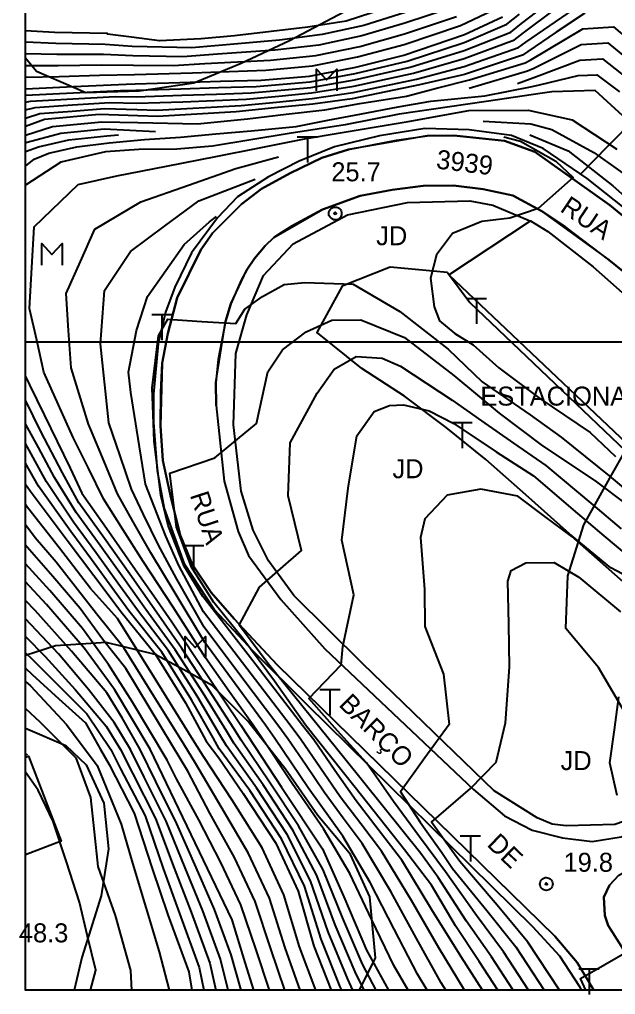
# Model space of a CAD drawing. Extents: x -181 to 225, y -105 to 185.
# Drawn here: x -178.5 to -84.3, y -103.1 to 50.9 of the extents above; entities that cross this region are included whole.
import ezdxf

# ---------------------------------------------------------------- set-up
doc = ezdxf.new("R2010")
doc.units = 0
doc.header["$MEASUREMENT"] = 0
doc.layers.get('0').update_dxf_attribs({"color": 5, "linetype": 'CONTINUOUS'})
for name, color, linetype in [('10', 24, 'CONTINUOUS'), ('12', 3, 'CONTINUOUS'), ('13', 3, 'CONTINUOUS'), ('14', 3, 'CONTINUOUS'), ('20', 4, 'CONTINUOUS'), ('30', 2, 'CONTINUOUS'), ('31', 255, 'CONTINUOUS'), ('37', 255, 'CONTINUOUS'), ('38', 255, 'CONTINUOUS'), ('4', 255, 'CONTINUOUS'), ('43', 212, 'CONTINUOUS'), ('44', 255, 'CONTINUOUS'), ('5', 1, 'CONTINUOUS'), ('50', 255, 'CONTINUOUS'), ('52', 255, 'CONTINUOUS'), ('6', 2, 'CONTINUOUS'), ('8', 212, 'CONTINUOUS')]:
    doc.layers.add(name, color=color, linetype=linetype)

# ---------------------------------------------------------------- blocks, each defined once
blk = doc.blocks.new('COD007', base_point=(554196.32, 8563650.45))
at = {"layer": '4'}
for points in [[(554196.316, 8563651.4656), (554196.5168, 8563651.4492), (554196.7156, 8563651.388), (554196.9212, 8563651.2712), (554197.1236, 8563651.0772), (554197.2452, 8563650.8548), (554197.3152, 8563650.6564), (554197.3332, 8563650.4528), (554197.314, 8563650.258), (554197.2436, 8563650.0536), (554197.1232, 8563649.8464), (554196.9232, 8563649.6476), (554196.718, 8563649.5192), (554196.5176, 8563649.466), (554196.3128, 8563649.4492), (554196.108, 8563649.4684), (554195.9132, 8563649.5296), (554195.7048, 8563649.6512), (554195.5112, 8563649.8512), (554195.3808, 8563650.0544), (554195.3248, 8563650.254), (554195.3128, 8563650.456), (554195.3268, 8563650.6576), (554195.38, 8563650.86), (554195.5116, 8563651.0664), (554195.7064, 8563651.2668), (554195.9148, 8563651.3992), (554196.1204, 8563651.4596)], [(554196.32, 8563650.25), (554196.12, 8563650.45), (554196.32, 8563650.65), (554196.52, 8563650.45)]]:
    blk.add_lwpolyline(points, close=True, dxfattribs=at)
blk = doc.blocks.new('COD139', base_point=(554041.43, 8562846.97))
at = {"layer": '30'}
blk.add_lwpolyline([(554039.83, 8562845.27), (554039.83, 8562848.67), (554041.422, 8562846.967167), (554043.03, 8562848.67), (554043.03, 8562845.27)], dxfattribs=at)
blk = doc.blocks.new('COD013', base_point=(553852.75, 8562937.9))
at = {"layer": '50'}
for p, q in [((553854.345993, 8562941.9), (553851.145993, 8562941.9)), ((553852.7524, 8562941.8964), (553852.7524, 8562937.9044))]:
    blk.add_line(p, q, dxfattribs=at)

msp = doc.modelspace()

# ---------------------------------------------------------------- linework, layer by layer
at = {"linetype": 'Continuous', "elevation": 52}
msp.add_lwpolyline([(-177.52, 181.06), (224.03, 181.06), (224.03, -102.36), (-177.52, -102.36)], close=True, dxfattribs=at)
at = {"layer": '10'}
msp.add_lwpolyline([(-76.14, 15.74), (-88.83, 25.82), (-95.78, 30.56), (-100.78, 32.63), (-107.45, 33.49), (-114.43, 33.72), (-121.63, 32.54), (-128.72, 30.81), (-134.28, 28.57), (-139.13, 26.08), (-144.06, 22.92), (-147.19, 19.61), (-151.33, 14.1), (-153.95, 8.64), (-155.44, 4.71), (-156.55, -0.29), (-157.29, -8.22), (-157.29, -12.7), (-156.73, -20.28), (-155.62, -26.31), (-152.44, -35.02), (-147.75, -42.26), (-141.64, -48.81), (-133.11, -57.25), (-97.45, -92.32), (-93.19, -96.97), (-90.04, -101.8), (-89.75, -102.36)], dxfattribs=at)
at = {"layer": '12'}
for points in [[(-68.36, 7.81), (-85.22, 21.6), (-97.08, 30.04), (-101.89, 31.76), (-109.86, 32.63), (-114.09, 32.54), (-126.53, 30.38), (-130.7, 29.09), (-135.71, 26.68), (-140.24, 24.18), (-143.39, 21.77), (-147.99, 17.2), (-149.84, 14.54), (-153.55, 6.95), (-155.04, 1.34), (-155.92, -3.33), (-156.18, -13.22), (-155.81, -18.73), (-154.51, -24.76), (-153.03, -30.62), (-151.18, -35.1), (-148.22, -39.58), (-144.59, -43.71), (-137.8, -50.98), (-93.93, -93.87), (-90.41, -98.01), (-87.74, -102.36)], [(-147.43, -10.01), (-147.44, -6.41), (-145.95, 3.24), (-145.07, 6.03), (-142.58, 11.38), (-141.38, 13.21), (-139.66, 15.21), (-138.29, 16.49), (-130.61, 20.91), (-124.65, 23.06), (-119.59, 24.03), (-114.73, 24.64), (-109.93, 24.74), (-105.21, 24.15), (-100.54, 23.12), (-96.05, 20.72), (-85.4, 12.98), (-80.95, 9.4), (-56.68, -10.25), (-55.19, -11.63), (-55.01, -12.66), (-55.66, -13.48)], [(-27.59, -17.84), (-68.45, -29.42), (-110.66, 10.61), (-97.75, 19.15), (-95.02, 17.44), (-87.88, 11.87), (-61.31, -11.63), (-66.77, -16.45), (-56.93, -14.18), (-55.66, -13.48)], [(-147.43, -10.01), (-146.14, -22), (-143.91, -29.93), (-142.28, -33.73), (-137.19, -40.69), (-130.26, -48.49), (-106.76, -70.69), (-101.87, -74.85), (-97.52, -77.12), (-92.72, -78.33), (-88, -78.91), (-83.44, -78.15), (-29.51, -61.07), (7.78, -50.09), (17.58, -48.31), (22.4, -48.11), (27.12, -48.69), (31.64, -50.83), (38.12, -56.96), (56.27, -75.23), (79.31, -97.55)], [(-79.31, -102.36), (-80.07, -100.8), (-83.4, -95.46), (-85.49, -92.17), (-86.01, -90.57), (-86.18, -87.67), (-85.27, -85.79), (-83.82, -84.22), (-81.98, -83.24), (-69.2, -79.32), (-60.59, -77.04), (-57.01, -76.69), (-48.1, -77.7), (-45.14, -80.98), (-48.66, -83.39), (-29.43, -102.36)]]:
    msp.add_lwpolyline(points, dxfattribs=at)
at = {"layer": '13'}
for points in [[(-177.52, -60.98), (-171.16, -63.71), (-167.96, -66.79), (-165.18, -72.82), (-164.44, -80.06), (-165.55, -87.47), (-168.61, -97.2), (-169.84, -102.36)], [(-177.22, -65.24), (-177.52, -65.13)]]:
    msp.add_lwpolyline(points, dxfattribs=at)
at = {"layer": '14'}
msp.add_lwpolyline([(-71.45, -73.97), (-74.71, -69.63), (-77.97, -65.3), (-82.92, -58.4), (-87.03, -51.4), (-92.19, -45.28), (-91.85, -36.93), (-89.32, -28.86), (-84.94, -21.02), (-82.81, -17.27)], dxfattribs=at)
at = {"layer": '20'}
msp.add_lwpolyline([(-72.84, -72.19), (-84.45, -76.22), (-92.1, -76.44), (-94.36, -76.16), (-96.69, -75.16), (-103.51, -70.9), (-124.22, -50.83), (-135.14, -40.03), (-139.13, -34.55), (-141.55, -29.71), (-143.46, -23.59), (-144.67, -13.11), (-144.33, -1.82), (-142.59, 4.3), (-139.91, 10.51), (-135.23, 15.51), (-126.65, 20.1), (-117.17, 22.04), (-107.33, 22.28), (-103.69, 21.63), (-97.97, 19.21)], dxfattribs=at)
at = {"layer": '30'}
for points in [[(-79.13, 141.21), (-86.53, 136.54), (-93.76, 132), (-96.25, 123.93), (-103.47, 120.03), (-110.66, 115.7), (-112.78, 106.81), (-109.42, 98.01), (-102.87, 91.51), (-100.4, 83.72), (-104.76, 75.87), (-107.87, 67.87), (-113.41, 61.37), (-119.73, 56.17), (-128.16, 51.64), (-135.85, 47.55), (-143.48, 43.98), (-150.94, 40.86), (-159.59, 39.63), (-168, 39.35), (-175.81, 42.73), (-177.52, 44.82)], [(-89.88, 26.53), (-85.47, 30.99), (-81.06, 35.46), (-75.21, 41.08), (-67.93, 44.97), (-59.32, 46.55), (-52.61, 44.08), (-47.97, 40.09), (-40.31, 39.17), (-35.57, 40.29), (-28.9, 38.91), (-22.72, 32.59), (-14.35, 31.06), (-7.77, 33.32), (-4.67, 38.36), (-6.3, 44.42), (-12.23, 48.9)], [(-124.77, -102.36), (-122.24, -97.28), (-123.13, -87.64), (-126.21, -80.96), (-131.43, -74.74), (-136.48, -67.47), (-142.39, -59.89), (-148.06, -54.25), (-152.54, -51.81), (-157.03, -49.38), (-164.81, -47.49), (-172.78, -48), (-177.52, -49.54)]]:
    msp.add_lwpolyline(points, dxfattribs=at)
at = {"layer": '31'}
for points in [[(-110.86, 11), (-119.94, 11.81), (-127.49, 8.84), (-131.49, 1.5), (-131.4, 1.43)], [(-110.86, 11), (-107.36, 6.26), (-68.2, -31.03), (-17.04, -15.6)]]:
    msp.add_lwpolyline(points, dxfattribs=at)
at = {"layer": '37'}
msp.add_lwpolyline([(-68.75, -39.13), (-77.22, -39.85), (-85.09, -35.7), (-91.61, -30.32), (-98.5, -24.14), (-104.83, -18.56), (-111.09, -13.51), (-117.67, -8.55), (-124.38, -4.17), (-131.4, 1.43)], dxfattribs=at)
at = {"layer": '43'}
for points in [[(-87.74, -102.36), (-90.41, -98.01), (-93.93, -93.87), (-137.8, -50.98), (-144.59, -43.71), (-148.22, -39.58), (-151.18, -35.1), (-153.03, -30.62), (-154.51, -24.76), (-155.81, -18.73), (-156.18, -13.22), (-156.17, -7.92), (-155.92, -3.33), (-155.04, 1.34), (-153.55, 6.95), (-149.84, 14.54), (-147.99, 17.2), (-143.39, 21.77), (-140.24, 24.18), (-135.71, 26.68), (-130.7, 29.09), (-126.53, 30.38), (-118.91, 31.85), (-114.09, 32.54), (-109.86, 32.63), (-101.89, 31.76), (-97.08, 30.04), (-85.22, 21.6), (-68.36, 7.81)], [(-80.95, 9.4), (-85.4, 12.98), (-92.18, 18.12), (-96.05, 20.72), (-100.54, 23.12), (-105.21, 24.15), (-109.93, 24.74), (-114.73, 24.64), (-119.59, 24.03), (-124.65, 23.06), (-130.61, 20.91), (-135.43, 18.32), (-137.08, 17.29), (-138.29, 16.49), (-139.66, 15.21), (-141.38, 13.21), (-142.58, 11.38), (-143.44, 9.78), (-145.07, 6.03), (-145.41, 4.99), (-145.95, 3.24), (-147.07, -2.79), (-147.44, -6.41), (-147.43, -10.01), (-146.14, -22), (-143.91, -29.93), (-142.28, -33.73), (-137.19, -40.69), (-130.26, -48.49), (-106.76, -70.69), (-101.87, -74.85), (-97.52, -77.12), (-92.72, -78.33), (-88, -78.91), (-83.44, -78.15)], [(-83.82, -84.22), (-85.27, -85.79), (-86.18, -87.67), (-86.01, -90.57), (-85.49, -92.17), (-83.4, -95.46)]]:
    msp.add_lwpolyline(points, dxfattribs=at)
at = {"layer": '44'}
msp.add_lwpolyline([(-177.52, 0), (224.03, 0)], dxfattribs=at)
at = {"layer": '5'}
for points in [[(-118.92, 53.26, 45), (-126.86, 50.68, 45), (-132.91, 49.74, 45), (-138.71, 49.04, 45), (-144.51, 48.33, 45), (-149.8, 47.86, 45), (-156.34, 47.57, 45), (-160.8, 48.14, 45), (-164.59, 48.62, 45), (-164.56, 48.73, 45), (-172.94, 48.88, 45), (-177.52, 49.15, 45)], [(-89.2, 51.94, 35), (-93.7, 48.91, 35), (-98.2, 45.88, 35), (-99.03, 45.32, 35), (-108.21, 42.23, 35), (-115.27, 40.59, 35), (-120.59, 39.51, 35), (-125.92, 38.43, 35), (-132.16, 37.55, 35), (-138.21, 36.96, 35), (-144.25, 36.37, 35), (-156.67, 35.61, 35), (-159.81, 35.71, 35), (-165.9, 35.91, 35), (-174.55, 35.13, 35), (-177.52, 34.04, 35)], [(-177.52, 39.99, 40), (-169.93, 40.35, 40), (-161.64, 40.73, 40), (-160.19, 40.76, 40), (-153.14, 41.01, 40), (-146.71, 41.18, 40), (-140.28, 41.36, 40), (-132.66, 42, 40), (-125.35, 43.41, 40), (-117.79, 45.28, 40), (-113, 46.93, 40), (-108.21, 48.57, 40), (-102.16, 51.38, 40)], [(-81.27, 33.99, 30), (-87.53, 39.7, 30), (-94.39, 39.53, 30), (-95.86, 39.3, 30), (-104.74, 37.96, 30), (-110.54, 37.14, 30), (-118.48, 35.96, 30), (-127.05, 34.32, 30), (-135.87, 32.92, 30), (-141.92, 31.92, 30), (-147.97, 30.92, 30), (-153.64, 30.45, 30), (-159.61, 30.42, 30), (-164.87, 30.03, 30), (-171.95, 28.41, 30), (-177.52, 24.75, 30)], [(-105.33, -102.36, 25), (-108.73, -97.13, 25), (-113.32, -89.69, 25), (-118.1, -81.87, 25), (-118.28, -81.57, 25), (-121.8, -77.03, 25), (-125.32, -72.49, 25), (-128.66, -67.67, 25), (-131.99, -62.84, 25), (-133.75, -60.57, 25), (-141.63, -50.38, 25), (-149.5, -40.18, 25), (-152.48, -35.41, 25), (-155.01, -29, 25), (-156.16, -24.17, 25), (-157.23, -15.68, 25), (-157.53, -7.26, 25), (-156.51, 0.99, 25), (-155.06, 3.59, 25), (-149.69, 3.25, 25), (-144.32, 2.9, 25), (-142.86, 5.2, 25), (-140.09, 7.19, 25), (-136.69, 9.06, 25), (-133.41, 9.42, 25), (-125.79, 9.11, 25), (-118.41, 4.8, 25), (-110.79, -1.16, 25), (-105.41, -6.31, 25), (-97.81, -11.51, 25), (-92.91, -15.03, 25), (-85.33, -21.12, 25), (-77.89, -27.34, 25)], [(-177.52, -5.44, 30), (-176.92, -6.75, 30), (-174.56, -11.49, 30), (-170.45, -19.95, 30), (-168.62, -23.86, 30), (-164.38, -29.92, 30), (-160.14, -35.99, 30), (-157.27, -40.09, 30), (-154.4, -44.19, 30), (-148.97, -52.37, 30), (-143.54, -60.55, 30), (-137.07, -70.3, 30), (-130.59, -80.05, 30), (-127.22, -87.66, 30), (-123.69, -96.07, 30), (-120.2, -102.36, 30)], [(-177.52, -22.48, 35), (-176.77, -23.49, 35), (-170.79, -31.49, 35), (-164.81, -39.49, 35), (-162.49, -42.58, 35), (-157.04, -49.24, 35), (-152.25, -57.02, 35), (-148.99, -63.07, 35), (-146.97, -65.69, 35), (-143.13, -71.32, 35), (-138, -79.14, 35), (-134.44, -86.77, 35), (-131.97, -95.45, 35), (-129.24, -102.36, 35)], [(-93.18, -102.36, 20), (-98.19, -94.81, 20), (-103, -88.95, 20), (-108.93, -82.06, 20), (-110.18, -80.32, 20), (-113.38, -75.86, 20), (-107.26, -70.51, 20), (-103.19, -66.38, 20), (-101.71, -60.17, 20), (-101.07, -51.36, 20), (-101.2, -44.57, 20), (-101.33, -37.77, 20), (-100.83, -36.12, 20), (-98.51, -34.91, 20), (-94.02, -34.84, 20), (-90.14, -37.14, 20), (-83.55, -42.61, 20)], [(-141.47, -102.36, 40), (-142.82, -98, 40), (-144.9, -91.28, 40), (-151.36, -77.81, 40), (-157.81, -64.34, 40), (-163.45, -54.9, 40), (-168.2, -48.4, 40), (-174.23, -41.47, 40), (-177.52, -37.91, 40)], [(-177.52, -51.51, 45), (-176.46, -52.5, 45), (-172.24, -56.34, 45), (-168.03, -60.17, 45), (-165.66, -64.36, 45), (-164.32, -66.72, 45), (-160.34, -74.45, 45), (-157.53, -83.18, 45), (-155.06, -90.5, 45), (-151.73, -99.46, 45), (-151.25, -102.36, 45)]]:
    msp.add_polyline3d(points, dxfattribs=at)
at = {"layer": '6'}
for points in [[(-177.52, 37.87, 38), (-176.76, 38.02, 38), (-170.06, 38.4, 38), (-163.35, 38.78, 38), (-160.04, 38.74, 38), (-152.82, 38.98, 38), (-147.35, 39.16, 38), (-141.88, 39.35, 38), (-132.47, 40.22, 38), (-125.58, 41.4, 38), (-116.76, 43.42, 38), (-108.22, 46.04, 38), (-100.89, 48.96, 38), (-99.17, 50.3, 38), (-93.21, 54.9, 38)], [(-177.52, 41.84, 41), (-172.21, 41.93, 41), (-165.84, 42.14, 41), (-160.32, 42.24, 41), (-151.17, 42.51, 41), (-145.37, 42.72, 41), (-139.57, 42.93, 41), (-132.17, 43.62, 41), (-125.06, 45.04, 41), (-117.71, 46.99, 41), (-108.84, 50, 41), (-102.8, 52.84, 41)], [(-110.07, 52.84, 43), (-117.61, 50.34, 43), (-124.42, 48.35, 43), (-131.17, 46.9, 43), (-138.14, 46.11, 43), (-147.2, 45.48, 43), (-152.7, 45.06, 43), (-160.58, 45.18, 43), (-165.22, 45.39, 43), (-172.57, 45.41, 43), (-177.52, 45.52, 43)], [(-177.52, 36.69, 37), (-176.01, 37.06, 37), (-170.11, 37.44, 37), (-164.2, 37.82, 37), (-159.96, 37.73, 37), (-152.65, 37.95, 37), (-142.67, 38.35, 37), (-137.52, 38.84, 37), (-132.36, 39.33, 37), (-125.68, 40.4, 37), (-116.26, 42.47, 37), (-108.22, 44.77, 37), (-100.26, 47.74, 37), (-98.84, 48.83, 37), (-93.86, 52.56, 37)], [(-177.52, 35.37, 36), (-175.27, 36.1, 36), (-170.16, 36.48, 36), (-165.04, 36.86, 36), (-159.88, 36.72, 36), (-156.76, 36.63, 36), (-143.46, 37.35, 36), (-137.86, 37.9, 36), (-132.26, 38.45, 36), (-125.79, 39.4, 36), (-120.77, 40.46, 36), (-115.76, 41.52, 36), (-108.22, 43.51, 36), (-99.64, 46.53, 36), (-98.51, 47.36, 36), (-90.96, 52.49, 36)], [(-117.56, 52.02, 44), (-124.1, 50, 44), (-130.68, 48.54, 44), (-137.42, 47.69, 44), (-145.22, 46.96, 44), (-151.23, 46.46, 44), (-160.7, 46.66, 44), (-164.92, 47.01, 44), (-172.75, 47.15, 44), (-177.52, 47.34, 44)], [(-177.52, 38.98, 39), (-177.5, 38.98, 39), (-170, 39.36, 39), (-162.51, 39.74, 39), (-160.12, 39.76, 39), (-152.99, 40, 39), (-147.03, 40.17, 39), (-141.08, 40.35, 39), (-132.57, 41.1, 39), (-125.48, 42.39, 39), (-117.26, 44.36, 39), (-108.22, 47.31, 39), (-101.52, 50.18, 39), (-99.51, 51.78, 39)], [(-177.52, 43.69, 42), (-172.39, 43.67, 42), (-165.53, 43.76, 42), (-160.45, 43.71, 42), (-154.18, 43.65, 42), (-149.18, 43.99, 42), (-144.02, 44.26, 42), (-138.85, 44.52, 42), (-131.67, 45.26, 42), (-124.74, 46.69, 42), (-117.66, 48.66, 42), (-109.45, 51.42, 42)], [(-177.52, 32.65, 34), (-173.25, 34.06, 34), (-165.49, 34.79, 34), (-159.77, 34.65, 34), (-150.35, 34.44, 34), (-142.45, 35.25, 34), (-136.33, 35.97, 34), (-130.22, 36.69, 34), (-124.71, 37.68, 34), (-117.36, 38.85, 34), (-112.38, 40.12, 34), (-107.4, 41.4, 34), (-98.62, 44.07, 34), (-97.72, 44.57, 34), (-89.47, 49.45, 34), (-84.65, 49.77, 34), (-79.73, 45.63, 34)], [(-107.43, 40.11, 33), (-98.24, 42.83, 33), (-97.25, 43.25, 33), (-89.73, 46.99, 33), (-85.52, 47.24, 33), (-81.06, 43.58, 33)], [(-99.8, 40.83, 32), (-96.79, 41.93, 32), (-89.98, 44.53, 32), (-86.39, 44.72, 32), (-82.39, 41.54, 32)], [(-177.52, 27.77, 31), (-176.17, 28.85, 31), (-173.83, 29.84, 31), (-169.41, 30.84, 31), (-164.3, 31.45, 31), (-158.72, 32, 31), (-153.02, 32.37, 31), (-147.46, 32.87, 31), (-141.9, 33.36, 31), (-134.78, 34.05, 31), (-129.75, 35.01, 31), (-124.71, 35.97, 31), (-118.64, 37.14, 31), (-113.5, 38.04, 31), (-104.95, 38.86, 31), (-97.47, 40.35, 31), (-96.33, 40.61, 31), (-90.24, 42.07, 31), (-87.26, 42.2, 31), (-83.72, 39.49, 31)], [(-117.08, -102.36, 29), (-119.37, -98.46, 29), (-122.82, -91.26, 29), (-126.3, -83.98, 29), (-130.46, -76.89, 29), (-135.4, -69.75, 29), (-140.21, -62.54, 29), (-141.59, -60.54, 29), (-145.34, -55.21, 29), (-149.09, -49.87, 29), (-154.2, -41.89, 29), (-158.94, -34.65, 29), (-162.15, -29.61, 29), (-165.21, -24.77, 29), (-167.6, -19.93, 29), (-169.99, -15.08, 29), (-172.31, -9.93, 29), (-174.63, -4.78, 29), (-175.76, 0.27, 29), (-176.9, 5.31, 29), (-176.52, 11.75, 29), (-176.14, 18.2, 29), (-169.21, 24.89, 29), (-163.1, 26.23, 29), (-155.28, 27.76, 29), (-147.47, 29.28, 29), (-140.54, 30.69, 29), (-133.48, 32.1, 29), (-128.13, 33, 29), (-122.78, 33.9, 29), (-117.08, 34.8, 29), (-107.52, 36.55, 29), (-98.13, 36.61, 29), (-91.19, 35.09, 29), (-84.1, 30.45, 29)], [(-105.22, 34.89, 28), (-97.69, 34.44, 28), (-94.38, 33.54, 28), (-87.76, 29.92, 28), (-80.06, 24.45, 28)], [(-177.52, 31.44, 33), (-177.24, 31.58, 33), (-171.97, 32.98, 33), (-165.09, 33.68, 33), (-156.97, 33.27, 33)], [(-177.52, 30.08, 32), (-175.48, 30.84, 32), (-170.69, 31.91, 32), (-164.7, 32.56, 32), (-162.85, 32.73, 32)], [(-101.96, 32.41, 26), (-99.32, 31.74, 26), (-93.78, 28.58, 26), (-91.01, 26, 26), (-96.55, 21.07, 26), (-101.02, 19.58, 26), (-105.43, 19.03, 26), (-110.09, 17.15, 26), (-112.61, 13.75, 26), (-113.56, 10.06, 26), (-112.99, 5.55, 26), (-112.11, 3.32, 26), (-109.72, 1.33, 26), (-106.82, -0.43, 26), (-102.74, -4.08, 26), (-96.29, -8.93, 26), (-88.35, -14.32, 26), (-84.32, -18.08, 26)], [(-97.87, 32.73, 27), (-91.81, 30.21, 27), (-84.77, 24.65, 27), (-80.99, 21.37, 27)], [(-114.07, -102.36, 28), (-115.61, -99.83, 28), (-119.3, -92.74, 28), (-123.06, -85.4, 28), (-127.41, -78.07, 28), (-132.88, -70.44, 28), (-138.15, -62.62, 28), (-139.64, -60.54, 28), (-144.42, -54, 28), (-149.2, -47.45, 28), (-153.91, -39.69, 28), (-157.75, -33.33, 28), (-160.52, -28.43, 28), (-163, -24, 28), (-165.12, -18.86, 28), (-167.25, -13.73, 28), (-167.57, -12.98, 28), (-170.34, -4.07, 28), (-170.72, 1.79, 28), (-171.1, 7.65, 28), (-168.85, 12.73, 28), (-166.6, 17.81, 28), (-159.31, 22.13, 28), (-151.8, 24.78, 28), (-144.29, 27.42, 28), (-137.58, 29.22, 28)], [(-111.12, -102.36, 27), (-111.85, -101.2, 27), (-115.78, -94.21, 27), (-119.82, -86.82, 27), (-124.36, -79.24, 27), (-127.36, -75.19, 27), (-130.36, -71.13, 27), (-133.22, -66.91, 27), (-136.09, -62.69, 27), (-137.68, -60.54, 27), (-143.49, -52.79, 27), (-149.3, -45.03, 27), (-153.61, -37.49, 27), (-156.56, -32.01, 27), (-158.9, -27.25, 27), (-160.78, -23.23, 27), (-162.57, -18, 27), (-164.36, -12.77, 27), (-165.7, -0.27, 27), (-165.05, 8.12, 27), (-160.95, 14.28, 27), (-155.56, 18.28, 27), (-150.17, 22.29, 27), (-141.25, 25.71, 27)], [(-108.21, -102.36, 26), (-112.26, -95.68, 26), (-116.58, -88.24, 26), (-121.32, -80.42, 26), (-124.58, -76.12, 26), (-127.83, -71.82, 26), (-130.93, -67.3, 26), (-134.03, -62.77, 26), (-135.72, -60.54, 26), (-142.56, -51.58, 26), (-149.4, -42.61, 26), (-153.32, -35.29, 26), (-155.37, -30.69, 26), (-158.57, -22.46, 26), (-159.74, -15.23, 26), (-160.91, -8, 26), (-161.27, -4.78, 26), (-160.01, 1.79, 26), (-158.24, 7.18, 26), (-155.35, 11.29, 26), (-152.45, 15.39, 26), (-148.48, 18.97, 26), (-147.34, 19.81, 26)], [(-102.91, -102.36, 24), (-105.86, -97.86, 24), (-109.58, -92.24, 24), (-113.42, -85.78, 24), (-117.67, -80.2, 24), (-125.47, -70.38, 24), (-133.26, -60.56, 24), (-138.21, -53.59, 24), (-143.21, -46.83, 24), (-147.76, -41.14, 24), (-151.33, -35.58, 24), (-153.68, -29.23, 24), (-154.72, -20.73, 24), (-147.61, -18.31, 24), (-141.04, -12.89, 24), (-139.24, -4.73, 24), (-136.94, -1.25, 24), (-133.18, 1.62, 24), (-129.12, 3.44, 24), (-124.56, 3.52, 24), (-117.65, 0.73, 24), (-109.87, -5.3, 24), (-102.73, -11.24, 24), (-95.88, -16.41, 24), (-87.54, -21.93, 24), (-82.65, -25.6, 24)], [(-100.48, -102.36, 23), (-103.94, -97.09, 23), (-107.93, -91.42, 23), (-112.35, -84.56, 23), (-115.09, -80.78, 23), (-127.11, -65.84, 23), (-139.14, -50.88, 23), (-143.77, -44.72, 23), (-140.56, -38.74, 23), (-133.91, -32.94, 23), (-136.05, -24.29, 23), (-135.71, -15.95, 23), (-131.48, -8.09, 23), (-128.75, -4.3, 23), (-125.28, -2.32, 23), (-121.19, -2.54, 23), (-118.29, -3.83, 23), (-110.14, -9.17, 23), (-105.51, -12.45, 23), (-100.42, -15.98, 23), (-95.32, -19.51, 23), (-87.91, -25.72, 23), (-83.46, -29.51, 23)], [(-122.12, -102.36, 31), (-124.3, -98.28, 31), (-127.46, -90.92, 31), (-130.52, -83.4, 31), (-134.4, -76.4, 31), (-138.96, -69.51, 31), (-143.44, -62.91, 31), (-144.64, -61.04, 31), (-148.57, -54.93, 31), (-152.81, -48.4, 31), (-157.22, -42.15, 31), (-161.06, -36.67, 31), (-165.07, -31.03, 31), (-169.08, -25.4, 31), (-171.7, -20.67, 31), (-175.12, -14.13, 31), (-177.52, -9.21, 31)], [(-98.05, -102.36, 22), (-102.02, -96.32, 22), (-106.28, -90.6, 22), (-111.17, -83.7, 22), (-115.28, -78.15, 22), (-119.4, -72.6, 22), (-123.69, -66.5, 22), (-128.23, -61.41, 22), (-132.77, -56.33, 22), (-127.67, -50.99, 22), (-127.39, -48.11, 22), (-125.65, -39.94, 22), (-127.57, -31.32, 22), (-126.55, -23.07, 22), (-125.17, -14.85, 22), (-122.45, -10.98, 22), (-120.05, -10.05, 22), (-117.84, -9.95, 22), (-113.75, -10.87, 22), (-109.87, -12.88, 22), (-103.2, -17.36, 22), (-97.3, -21.12, 22), (-90.32, -27.1, 22), (-86.15, -30.63, 22), (-81.98, -34.16, 22)], [(-124.01, -102.36, 32), (-125.47, -99.47, 32), (-128.59, -92.04, 32), (-131.51, -84.25, 32), (-135.3, -77.1, 32), (-139.99, -69.95, 32), (-144.6, -63.36, 32), (-145.73, -61.54, 32), (-149.49, -55.45, 32), (-153.87, -48.6, 32), (-158.54, -42.25, 32), (-162, -37.38, 32), (-165.75, -32.15, 32), (-169.51, -26.92, 32), (-172.97, -21.38, 32), (-175.49, -16.69, 32), (-177.52, -12.91, 32)], [(-125.82, -102.36, 33), (-126.63, -100.66, 33), (-129.72, -93.17, 33), (-132.49, -85.1, 33), (-136.19, -77.79, 33), (-141.03, -70.4, 33), (-145.77, -63.81, 33), (-146.82, -62.04, 33), (-150.41, -55.97, 33), (-154.93, -48.81, 33), (-159.86, -42.36, 33), (-162.93, -38.08, 33), (-166.44, -33.26, 33), (-169.95, -28.44, 33), (-174.23, -22.08, 33), (-177.52, -16.06, 33)], [(-127.57, -102.36, 34), (-127.8, -101.85, 34), (-130.84, -94.3, 34), (-133.48, -85.94, 34), (-137.09, -78.48, 34), (-142.07, -70.85, 34), (-146.93, -64.26, 34), (-147.9, -62.54, 34), (-151.33, -56.5, 34), (-155.99, -49.01, 34), (-161.18, -42.46, 34), (-163.87, -38.78, 34), (-167.12, -34.37, 34), (-170.38, -29.96, 34), (-175.5, -22.78, 34), (-177.52, -19.12, 34)], [(-82.18, -38.71, 21), (-86.72, -34.72, 21), (-91.25, -30.74, 21), (-95.51, -27.54, 21), (-99.77, -24.34, 21), (-105.62, -23.23, 21), (-110.91, -24.17, 21), (-114.44, -27.92, 21), (-115.14, -30.89, 21), (-114.5, -39.07, 21), (-114.45, -44.92, 21), (-111.5, -52.47, 21), (-110.59, -60.4, 21), (-114.44, -65.71, 21), (-118.28, -71.03, 21), (-115.18, -75.83, 21), (-111.78, -80.63, 21), (-110.08, -83.14, 21), (-104.63, -89.78, 21), (-100.1, -95.55, 21), (-95.62, -102.36, 21)], [(-131.67, -102.36, 36), (-134.25, -95.56, 36), (-136.73, -87.31, 36), (-140.16, -79.92, 36), (-144.87, -72.35, 36), (-149.39, -65.47, 36), (-150.76, -63.3, 36), (-156.89, -53.48, 36), (-163.02, -43.67, 36), (-167.24, -38.94, 36), (-172.16, -32.56, 36), (-177.19, -26.12, 36), (-177.52, -25.68, 36)], [(-134.12, -102.36, 37), (-136.52, -95.71, 37), (-139, -87.83, 37), (-142.34, -80.68, 37), (-146.64, -73.4, 37), (-150.62, -66.62, 37), (-152.52, -63.55, 37), (-157.25, -55.93, 37), (-161.97, -48.3, 37), (-166.3, -42.93, 37), (-172.67, -34.79, 37), (-175.99, -30.95, 37), (-177.52, -28.89, 37)], [(-136.55, -102.36, 38), (-138.8, -95.85, 38), (-141.26, -88.36, 38), (-144.51, -81.43, 38), (-148.4, -74.44, 38), (-151.86, -67.77, 38), (-154.29, -63.81, 38), (-157.98, -57.69, 38), (-161.67, -51.57, 38), (-165.35, -46.93, 38), (-168.88, -42.09, 38), (-173.19, -37.02, 38), (-177.29, -32.41, 38), (-177.52, -32.1, 38)], [(-139, -102.36, 39), (-141.08, -95.99, 39), (-143.53, -88.88, 39), (-146.69, -82.19, 39), (-150.17, -75.49, 39), (-153.68, -69.01, 39), (-155.17, -66.03, 39), (-160.63, -56.9, 39), (-164.4, -50.92, 39), (-168.54, -45.24, 39), (-173.7, -39.24, 39), (-177.52, -35.05, 39)], [(-143.48, -102.36, 41), (-145.04, -96.79, 41), (-147.65, -89.63, 41), (-150.59, -83, 41), (-153.61, -76.12, 41), (-156.93, -69.41, 41), (-159.39, -64.35, 41), (-162.26, -59.37, 41), (-164.68, -55.42, 41), (-170.27, -48.82, 41), (-176.01, -42.43, 41), (-177.52, -40.85, 41)], [(-145.49, -102.36, 42), (-146.71, -97.46, 42), (-149.5, -89.84, 42), (-152.32, -83.05, 42), (-155.29, -75.7, 42), (-158.78, -68.75, 42), (-160.95, -64.37, 42), (-163.5, -60.09, 42), (-167.6, -54.89, 42), (-172.34, -49.26, 42), (-177.52, -43.71, 42)], [(-177.52, -46.5, 43), (-174.41, -49.69, 43), (-169.68, -54.87, 43), (-164.79, -60.66, 43), (-162.51, -64.36, 43), (-160.64, -68.08, 43), (-156.97, -75.28, 43), (-154.05, -83.1, 43), (-151.36, -90.06, 43), (-148.39, -98.12, 43), (-147.46, -102.36, 43)], [(-177.52, -49.11, 44), (-176.49, -50.12, 44), (-171.75, -54.86, 44), (-167.82, -58.72, 44), (-164.07, -64.37, 44), (-162.5, -67.42, 44), (-158.64, -74.85, 44), (-155.78, -83.15, 44), (-153.22, -90.28, 44), (-150.07, -98.79, 44), (-149.38, -102.36, 44)], [(-177.52, -53.61, 46), (-176.72, -54.3, 46), (-171.03, -60.43, 46), (-166.21, -66.88, 46), (-162.44, -76.14, 46), (-160.63, -82.31, 46), (-158.52, -89.32, 46), (-156.41, -96.34, 46), (-154.83, -102.36, 46)], [(-84.07, -71.65, 19), (-85.21, -66.5, 19), (-84.51, -61.28, 19), (-83.82, -56.05, 19)], [(-177.52, -57.89, 47), (-175.25, -60.01, 47), (-169.6, -65.66, 47), (-167.26, -71.93, 47), (-166.68, -77.39, 47), (-166.09, -82.86, 47), (-163.34, -90.59, 47), (-160.93, -99.28, 47), (-160.78, -102.36, 47)], [(-167.27, -102.36, 48), (-166.43, -99.21, 48), (-167.71, -93.85, 48), (-168.98, -88.49, 48), (-171.06, -82.1, 48), (-173.14, -75.72, 48), (-175.55, -70.81, 48), (-177.52, -67.95, 48)], [(-89, -102.36, 19), (-89.86, -100.52, 19), (-82.18, -96.14, 19)]]:
    msp.add_polyline3d(points, dxfattribs=at)
at = {"layer": '8'}
msp.add_lwpolyline([(-177.52, -65.6), (-177.04, -65.41), (-171.87, -78.84), (-177.52, -81.01)], dxfattribs=at)

# ---------------------------------------------------------------- block references
at = {"layer": '30'}
for p in [(-129.96, 41.39), (-173.35, 13.84), (-150.71, -48.23)]:
    msp.add_blockref('COD139', p, dxfattribs=at)
at = {"layer": '4'}
for p in [(-128.6, 20.3, 25.7), (-95.26, -85.62, 19.8)]:
    msp.add_blockref('COD007', p, dxfattribs=at)
at = {"layer": '50'}
for p in [(-133.01, 28.36), (-106.28, 2.84), (-155.97, 0.3), (-108.56, -16.79), (-150.97, -36.22), (-129.44, -58.97), (-107.26, -82.06), (-88.52, -103.07)]:
    msp.add_blockref('COD013', p, dxfattribs=at)

# ---------------------------------------------------------------- texts
at = {"layer": '20'}
for p in [(-122.13, 15.28), (-119.56, -21.52), (-93, -67.62)]:
    msp.add_text('JD', height=3, dxfattribs=at).set_placement(p)
at = {"layer": '38'}
for s, rotation, p in [('3939', 353, (-112.76, 27.42)), ('RUA', 326, (-93.25, 20.73)), ('RUA', 288, (-151.58, -24.17)), ('BARÇO', 315, (-128.18, -57.4)), ('DE', 316, (-104.79, -79.5))]:
    msp.add_text(s, height=3, rotation=rotation, dxfattribs=at).set_placement(p)
at = {"layer": '4'}
for s, p in [('25.7', (-129.22, 25.38, 25.7)), ('19.8', (-92.54, -83.68, 19.8)), ('48.3', (-178.57, -94.83, 48.3))]:
    msp.add_text(s, height=3, dxfattribs=at).set_placement(p)
at = {"layer": '52'}
msp.add_text('ESTACIONAMENTO', height=3, dxfattribs=at).set_placement((-105.67, -10.05))

doc.saveas('drawing.dxf')
